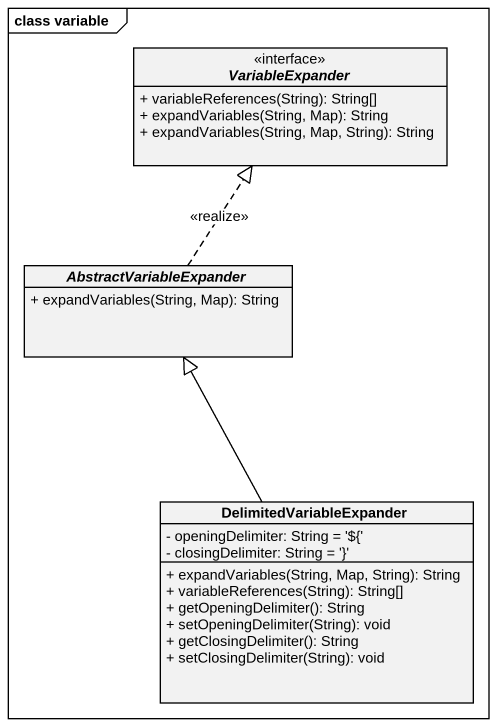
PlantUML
@startuml
mainframe class variable
hide circle
hide empty members
skinparam classAttributeIconSize 0
interface VariableExpander <<interface>> {
  + variableReferences(String): String[]
  + expandVariables(String, Map): String
  + expandVariables(String, Map, String): String
}
abstract class AbstractVariableExpander {
  + expandVariables(String, Map): String
}
class DelimitedVariableExpander {
  - openingDelimiter: String = '${'
  - closingDelimiter: String = '}'
  + expandVariables(String, Map, String): String
  + variableReferences(String): String[]
  + getOpeningDelimiter(): String
  + setOpeningDelimiter(String): void
  + getClosingDelimiter(): String
  + setClosingDelimiter(String): void
}
AbstractVariableExpander .up.|> VariableExpander : <<realize>>
DelimitedVariableExpander -up-|> AbstractVariableExpander
@enduml
